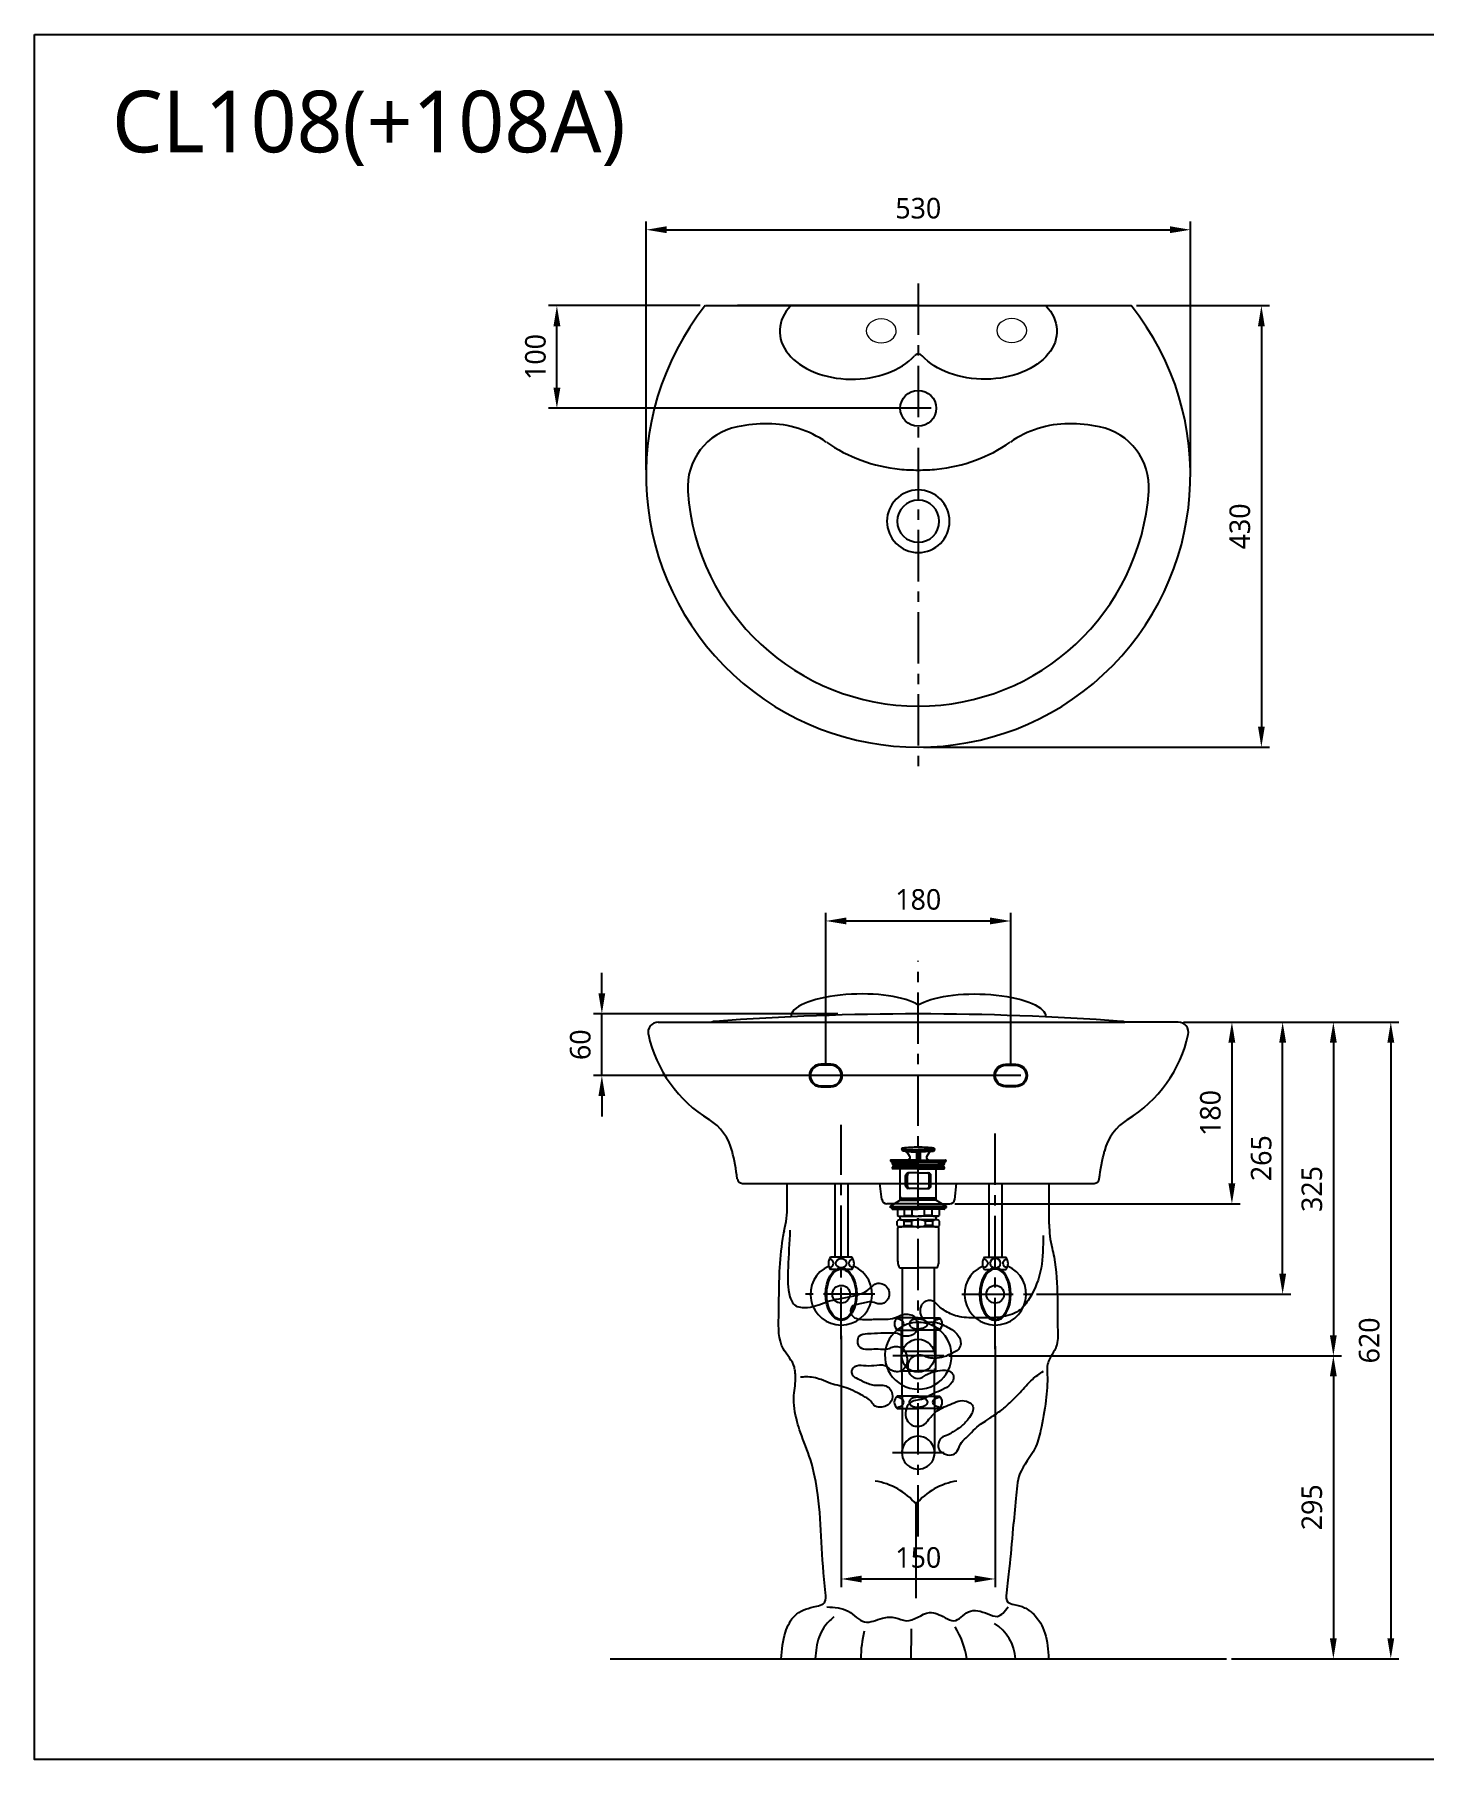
# Model space of a CAD drawing. Extents: x 398 to 2878, y 54 to 3514.
# Drawn here: x 398 to 1751, y 1834 to 3514 of the extents above; entities that cross this region are included whole.
import ezdxf

# ---------------------------------------------------------------- set-up
doc = ezdxf.new("R2010")
doc.units = 0
doc.header["$LTSCALE"] = 20
doc.header["$MEASUREMENT"] = 0
doc.linetypes.add('CENTER', pattern=[2, 1.25, -0.25, 0.25, -0.25])
doc.layers.get('0').update_dxf_attribs({"linetype": 'CONTINUOUS'})
doc.layers.get('DEFPOINTS').update_dxf_attribs({"linetype": 'CONTINUOUS'})
for name, color, linetype in [('1', 7, 'CONTINUOUS'), ('3', 3, 'CONTINUOUS'), ('4', 4, 'CONTINUOUS'), ('5', 5, 'CONTINUOUS'), ('6', 6, 'CONTINUOUS'), ('7', 7, 'CONTINUOUS'), ('CENTER', 2, 'CENTER'), ('Layer 1', 7, 'CONTINUOUS')]:
    doc.layers.add(name, color=color, linetype=linetype)
doc.styles.add('GHS', font='romans', dxfattribs={"bigfont": 'ghs'})
doc.styles.get("Standard").update_dxf_attribs({"font": 'NanumGothic.ttf'})
doc.dimstyles.get("Standard").update_dxf_attribs({"dimtxt": 20, "dimasz": 20, "dimexe": 8, "dimexo": 5, "dimgap": 10, "dimtad": 1, "dimdec": 0, "dimzin": 0, "dimdsep": 46, "dimtxsty": 'Standard', "dimcen": 0, "dimclrd": 3, "dimclre": 3, "dimclrt": 2, "dimadec": 0, "dimazin": 0, "dimtfac": 1, "dimtdec": 0, "dimtmove": 0, "dimatfit": 3, "dimfxl": 1, "dimtolj": 1, "dimtzin": 0, "dimarcsym": 0})

# ---------------------------------------------------------------- blocks, each defined once
blk = doc.blocks.new('*D36')
at = {"color": 3, "lineweight": -2, "transparency": 16777216}
for p, q in [((1045.8, 3249.7), (898.2, 3249.7)), ((906.2, 3169.7), (906.2, 3229.7)), ((1270.6, 3149.7), (898.2, 3149.7))]:
    blk.add_line(p, q, dxfattribs=at)
at = {"color": 3, "transparency": 16777216}
for points in [[(902.9, 3229.7), (909.6, 3229.7), (906.2, 3249.7)], [(902.9, 3169.7), (909.6, 3169.7), (906.2, 3149.7)]]:
    blk.add_solid(points, dxfattribs=at)
at = {"layer": 'DEFPOINTS', "color": 0, "transparency": 16777216}
for p in [(906.2, 3249.7), (1050.8, 3249.7), (1275.6, 3149.7)]:
    blk.add_point(p, dxfattribs=at)
at = {"color": 2, "transparency": 16777216, "insert": (885.4, 3199.7), "char_height": 20, "attachment_point": 5, "rotation": 90}
blk.add_mtext('\\A1;100', dxfattribs=at)
blk = doc.blocks.new('*D37')
at = {"color": 3, "lineweight": -2, "transparency": 16777216}
for p, q in [((993.1, 3089.7), (993.1, 3331.6)), ((1523.1, 3089.7), (1523.1, 3331.6)), ((1013.1, 3323.6), (1503.1, 3323.6))]:
    blk.add_line(p, q, dxfattribs=at)
at = {"color": 3, "transparency": 16777216}
for points in [[(1013.1, 3327), (1013.1, 3320.3), (993.1, 3323.6)], [(1503.1, 3327), (1503.1, 3320.3), (1523.1, 3323.6)]]:
    blk.add_solid(points, dxfattribs=at)
at = {"layer": 'DEFPOINTS', "color": 0, "transparency": 16777216}
for p in [(1523.1, 3323.6), (993.1, 3084.7), (1523.1, 3084.7)]:
    blk.add_point(p, dxfattribs=at)
at = {"color": 2, "transparency": 16777216, "insert": (1258.1, 3344.5), "char_height": 20, "attachment_point": 5}
blk.add_mtext('\\A1;530', dxfattribs=at)
blk = doc.blocks.new('*D38')
at = {"color": 3, "lineweight": -2, "transparency": 16777216}
for p, q in [((1470.5, 3249.7), (1600.2, 3249.7)), ((1592.2, 3229.7), (1592.2, 2839.7)), ((1263.1, 2819.7), (1600.2, 2819.7))]:
    blk.add_line(p, q, dxfattribs=at)
at = {"color": 3, "transparency": 16777216}
for points in [[(1588.9, 3229.7), (1595.5, 3229.7), (1592.2, 3249.7)], [(1588.9, 2839.7), (1595.5, 2839.7), (1592.2, 2819.7)]]:
    blk.add_solid(points, dxfattribs=at)
at = {"layer": 'DEFPOINTS', "color": 0, "transparency": 16777216}
for p in [(1465.5, 3249.7), (1258.1, 2819.7), (1592.2, 2819.7)]:
    blk.add_point(p, dxfattribs=at)
at = {"color": 2, "transparency": 16777216, "insert": (1571.3, 3034.7), "char_height": 20, "attachment_point": 5, "rotation": 90}
blk.add_mtext('\\A1;430', dxfattribs=at)
blk = doc.blocks.new('*D39')
at = {"color": 3, "lineweight": -2, "transparency": 16777216}
for p, q in [((1168.1, 2509.9), (1168.1, 2658.4)), ((1348.1, 2509.9), (1348.1, 2658.4)), ((1188.1, 2650.4), (1328.1, 2650.4))]:
    blk.add_line(p, q, dxfattribs=at)
at = {"color": 3, "transparency": 16777216}
for points in [[(1188.1, 2653.8), (1188.1, 2647.1), (1168.1, 2650.4)], [(1328.1, 2653.8), (1328.1, 2647.1), (1348.1, 2650.4)]]:
    blk.add_solid(points, dxfattribs=at)
at = {"layer": 'DEFPOINTS', "color": 0, "transparency": 16777216}
for p in [(1348.1, 2650.4), (1168.1, 2504.9, -465.1), (1348.1, 2504.9, -465.1)]:
    blk.add_point(p, dxfattribs=at)
at = {"color": 2, "transparency": 16777216, "insert": (1258.1, 2671.3), "char_height": 20, "attachment_point": 5}
blk.add_mtext('\\A1;180', dxfattribs=at)
blk = doc.blocks.new('*D40')
at = {"color": 3, "lineweight": -2, "transparency": 16777216}
for p, q in [((950, 2579.9), (950, 2599.9)), ((1179.8, 2559.9), (942, 2559.9)), ((950, 2499.9), (950, 2559.9)), ((1358.1, 2499.9), (942, 2499.9)), ((950, 2479.9), (950, 2459.9))]:
    blk.add_line(p, q, dxfattribs=at)
at = {"color": 3, "transparency": 16777216}
for points in [[(946.7, 2579.9), (953.3, 2579.9), (950, 2559.9)], [(946.7, 2479.9), (953.3, 2479.9), (950, 2499.9)]]:
    blk.add_solid(points, dxfattribs=at)
at = {"layer": 'DEFPOINTS', "color": 0, "transparency": 16777216}
for p in [(950, 2559.9), (1184.8, 2559.9), (1363.1, 2499.9, -465.1)]:
    blk.add_point(p, dxfattribs=at)
at = {"color": 2, "transparency": 16777216, "insert": (929.1, 2529.9), "char_height": 20, "attachment_point": 5, "rotation": 90}
blk.add_mtext('\\A1;60', dxfattribs=at)
blk = doc.blocks.new('*D42')
at = {"layer": '1', "color": 3, "lineweight": -2, "transparency": 16777216}
for p, q in [((1183.1, 2246.3), (1183.1, 2001.6)), ((1333.1, 2236.3), (1333.1, 2001.6)), ((1203.1, 2009.6), (1313.1, 2009.6))]:
    blk.add_line(p, q, dxfattribs=at)
at = {"layer": '1', "color": 3, "transparency": 16777216}
for points in [[(1203.1, 2012.9), (1203.1, 2006.2), (1183.1, 2009.6)], [(1313.1, 2012.9), (1313.1, 2006.2), (1333.1, 2009.6)]]:
    blk.add_solid(points, dxfattribs=at)
at = {"layer": 'DEFPOINTS', "color": 0, "transparency": 16777216}
for p in [(1183.1, 2251.3), (1333.1, 2241.3), (1333.1, 2009.6)]:
    blk.add_point(p, dxfattribs=at)
at = {"layer": '1', "color": 2, "transparency": 16777216, "insert": (1258.1, 2030.4), "char_height": 20, "attachment_point": 5}
blk.add_mtext('\\A1;150', dxfattribs=at)
blk = doc.blocks.new('*D43')
at = {"color": 3, "lineweight": -2, "transparency": 16777216}
for p, q in [((1516.3, 2551.9), (1571.5, 2551.9)), ((1563.5, 2531.9), (1563.5, 2394.9)), ((1293.7, 2374.9), (1571.5, 2374.9))]:
    blk.add_line(p, q, dxfattribs=at)
at = {"color": 3, "transparency": 16777216}
for points in [[(1560.1, 2531.9), (1566.8, 2531.9), (1563.5, 2551.9)], [(1560.1, 2394.9), (1566.8, 2394.9), (1563.5, 2374.9)]]:
    blk.add_solid(points, dxfattribs=at)
at = {"layer": 'DEFPOINTS', "color": 0, "transparency": 16777216}
for p in [(1511.3, 2551.9), (1288.7, 2374.9), (1563.5, 2374.9)]:
    blk.add_point(p, dxfattribs=at)
at = {"color": 2, "transparency": 16777216, "insert": (1542.6, 2463.4), "char_height": 20, "attachment_point": 5, "rotation": 90}
blk.add_mtext('\\A1;180', dxfattribs=at)
blk = doc.blocks.new('*D44')
at = {"color": 3, "lineweight": -2, "transparency": 16777216}
for p, q in [((1516.3, 2551.9), (1620.9, 2551.9)), ((1612.9, 2306.9), (1612.9, 2531.9)), ((1373.1, 2286.9), (1620.9, 2286.9))]:
    blk.add_line(p, q, dxfattribs=at)
at = {"color": 3, "transparency": 16777216}
for points in [[(1609.6, 2531.9), (1616.3, 2531.9), (1612.9, 2551.9)], [(1609.6, 2306.9), (1616.3, 2306.9), (1612.9, 2286.9)]]:
    blk.add_solid(points, dxfattribs=at)
at = {"layer": 'DEFPOINTS', "color": 0, "transparency": 16777216}
for p in [(1511.3, 2551.9), (1612.9, 2551.9), (1368.1, 2286.9)]:
    blk.add_point(p, dxfattribs=at)
at = {"color": 2, "transparency": 16777216, "insert": (1592.1, 2419.4), "char_height": 20, "attachment_point": 5, "rotation": 90}
blk.add_mtext('\\A1;265', dxfattribs=at)
blk = doc.blocks.new('*D45')
at = {"color": 3, "lineweight": -2, "transparency": 16777216}
for p, q in [((1516.3, 2551.9), (1670.3, 2551.9)), ((1662.3, 2531.9), (1662.3, 2247)), ((1287.9, 2227), (1670.3, 2227))]:
    blk.add_line(p, q, dxfattribs=at)
at = {"color": 3, "transparency": 16777216}
for points in [[(1658.9, 2531.9), (1665.6, 2531.9), (1662.3, 2551.9)], [(1658.9, 2247), (1665.6, 2247), (1662.3, 2227)]]:
    blk.add_solid(points, dxfattribs=at)
at = {"layer": 'DEFPOINTS', "color": 0, "transparency": 16777216}
for p in [(1511.3, 2551.9), (1282.9, 2227), (1662.3, 2227)]:
    blk.add_point(p, dxfattribs=at)
at = {"color": 2, "transparency": 16777216, "insert": (1641.4, 2389.4), "char_height": 20, "attachment_point": 5, "rotation": 90}
blk.add_mtext('\\A1;325', dxfattribs=at)
blk = doc.blocks.new('*D46')
at = {"color": 3, "lineweight": -2, "transparency": 16777216}
for p, q in [((1292.9, 2227), (1670.3, 2227)), ((1662.3, 2207), (1662.3, 1951.9)), ((1563.1, 1931.9), (1670.3, 1931.9))]:
    blk.add_line(p, q, dxfattribs=at)
at = {"color": 3, "transparency": 16777216}
for points in [[(1658.9, 2207), (1665.6, 2207), (1662.3, 2227)], [(1658.9, 1951.9), (1665.6, 1951.9), (1662.3, 1931.9)]]:
    blk.add_solid(points, dxfattribs=at)
at = {"layer": 'DEFPOINTS', "color": 0, "transparency": 16777216}
for p in [(1287.9, 2227), (1558.1, 1931.9), (1662.3, 1931.9)]:
    blk.add_point(p, dxfattribs=at)
at = {"color": 2, "transparency": 16777216, "insert": (1641.4, 2079.4), "char_height": 20, "attachment_point": 5, "rotation": 90}
blk.add_mtext('\\A1;295', dxfattribs=at)
blk = doc.blocks.new('*D47')
at = {"color": 3, "lineweight": -2, "transparency": 16777216}
for p, q in [((1516.3, 2551.9), (1726.2, 2551.9)), ((1718.2, 2531.9), (1718.2, 1951.9)), ((1563.1, 1931.9), (1726.2, 1931.9))]:
    blk.add_line(p, q, dxfattribs=at)
at = {"color": 3, "transparency": 16777216}
for points in [[(1714.9, 2531.9), (1721.6, 2531.9), (1718.2, 2551.9)], [(1714.9, 1951.9), (1721.6, 1951.9), (1718.2, 1931.9)]]:
    blk.add_solid(points, dxfattribs=at)
at = {"layer": 'DEFPOINTS', "color": 0, "transparency": 16777216}
for p in [(1511.3, 2551.9), (1558.1, 1931.9), (1718.2, 1931.9)]:
    blk.add_point(p, dxfattribs=at)
at = {"color": 2, "transparency": 16777216, "insert": (1697.3, 2241.9), "char_height": 20, "attachment_point": 5, "rotation": 90}
blk.add_mtext('\\A1;620', dxfattribs=at)

msp = doc.modelspace()

# ---------------------------------------------------------------- linework, layer by layer
at = {"color": 7}
for p, q in [((1031.1, 2551.9), (1459.1, 2551.9)), ((1130.6, 2372.9), (1130.6, 2394.9)), ((1222.6, 2379.3), (1220.8, 2394.9)), ((1293.7, 2379.3), (1295.4, 2394.9)), ((1385.6, 2355.1), (1385.6, 2394.9)), ((1255.9, 1990.8), (1255.9, 2082.5)), ((1124.7, 1931.9), (1385, 1931.9))]:
    msp.add_line(p, q, dxfattribs=at)
for centre, radius, start, end in [((1258.1, 3039.7), 30.5, 90, 270), ((1258.1, 3039.7), 20.5, 90, 270), ((1258.1, 3039.7), 30.5, 270, 90), ((1258.1, 3039.7), 20.5, 270, 90), ((1030.6, 2372.9), 100, 346.0419, 360), ((1227.6, 2379.9), 5, 186.5639, 270), ((1288.7, 2379.9), 5, 270, 353.4361), ((1485.6, 2355.1), 100, 180, 193.5514), ((1205.7, 2040.1), 65.7, 40.1362, 80.8587), ((1306.1, 2040.1), 65.7, 99.1413, 139.8638), ((1309.3, 1929.1), 43.6, 3.6431, 58.3045), ((1324.1, 1930.7), 122, 166.6991, 179.4205), ((409.7, 1954.9), 841.7, 358.4372, 0.4263), ((1227.9, 1920.7), 78.3, 8.225, 32.5605)]:
    msp.add_arc(centre, radius, start, end, dxfattribs=at)
for points, knots in [([(1124.7, 1931.9), (1125.4, 1940.6), (1126.4, 1955.6), (1137.1, 1976.2), (1152.5, 1982.1), (1169.1, 1984.8), (1163.5, 2029.1), (1164.7, 2070.9), (1154.9, 2124.1), (1145, 2146.8), (1138.6, 2167.4), (1135.3, 2186), (1139.3, 2202.1), (1138.2, 2211.2), (1137.1, 2221.3), (1121.4, 2235.5), (1122.5, 2269.8), (1122.4, 2305), (1124.8, 2332.8), (1127.1, 2346.2), (1127.7, 2348.8)], [0, 0, 0, 0, 5.105472, 8.730925, 12.576005, 14.947734, 16.663895, 35.280822, 42.098537, 47.56879, 49.687682, 54.71149, 58.307984, 59.101728, 60.053892, 64.169062, 70.262196, 78.800232, 85.080893, 86.58392, 86.58392, 86.58392, 86.58392]), ([(1388.4, 2331.6), (1389.1, 2328.8), (1392.7, 2313), (1393.9, 2286.9), (1393.3, 2258.6), (1394.6, 2242), (1391, 2231.9), (1386.9, 2226.2), (1383.1, 2217.6), (1384.4, 2203.5), (1382.6, 2181.9), (1378.4, 2157.8), (1371.9, 2132.8), (1354.6, 2114.6), (1353.4, 2086), (1349.7, 2055.8), (1347.6, 2023.9), (1344.3, 2002.3), (1343.3, 1986.4), (1353.1, 1984.5), (1361.8, 1982.3), (1373.8, 1973.5), (1383.4, 1956), (1384.6, 1940.4), (1385, 1931.9)], [13.032475, 13.032475, 13.032475, 13.032475, 14.719817, 22.521558, 28.075999, 31.359455, 31.998336, 34.295059, 35.434529, 37.392434, 42.318967, 48.119617, 51.665522, 57.203627, 61.973844, 67.698786, 75.265198, 79.957123, 81.692626, 82.918079, 85.033341, 87.145275, 91.286645, 96.214778, 96.214778, 96.214778, 96.214778]), ([(1176, 1972.7), (1172.5, 1969.5), (1163.7, 1961.5), (1159, 1946.1), (1158, 1935.6), (1157.7, 1931.9)], [0, 0, 0, 0, 2.791267, 6.811151, 8.955103, 8.955103, 8.955103, 8.955103])]:
    msp.add_open_spline(points, degree=3, knots=knots, dxfattribs=at)
for points in [[(1133.2, 2349.4), (1131.3, 2312.8), (1132.4, 2287.5), (1137.7, 2276.6), (1150.2, 2274), (1171.7, 2280.4), (1197, 2285.7), (1211.4, 2292.8), (1217.4, 2297.4), (1223, 2297), (1227.9, 2293.6), (1227.8, 2281), (1220.7, 2277.4), (1213.2, 2279.3), (1201.1, 2277.4), (1193.1, 2274.1), (1193.1, 2266.9), (1203.7, 2262.4), (1218.1, 2262.6), (1234.9, 2263.9), (1243.4, 2267.2), (1254.3, 2264.9), (1257.1, 2257.5), (1256.1, 2250.8), (1252.4, 2247.2), (1247.1, 2245.9), (1243.1, 2246.4), (1238, 2248.5), (1230.2, 2249), (1221.6, 2248.9), (1208.8, 2248.2), (1200.5, 2246), (1198.9, 2240.4), (1200, 2236.6), (1206.7, 2233.4), (1214.7, 2233.6), (1223.6, 2233.4), (1229.8, 2234), (1233.8, 2235.8), (1239.3, 2235.6), (1243.2, 2234.1), (1246.6, 2227.8), (1247.2, 2220.7), (1246.2, 2217.3), (1242, 2212.3), (1237, 2211.4), (1232.9, 2212.4), (1228.3, 2215.7), (1225.7, 2217.1), (1215, 2217.2), (1204.9, 2217.2), (1195.9, 2216.1), (1193.2, 2212.4), (1193.6, 2208.8), (1199.4, 2204.5), (1209.7, 2199.8), (1215, 2198.4), (1220.4, 2198.2), (1226.4, 2197.7), (1230.6, 2194.6), (1232.7, 2184.7), (1226.8, 2178.1), (1221.2, 2176.9), (1214.9, 2178.9), (1211.8, 2182.9), (1206.5, 2186.8), (1198.8, 2190.8), (1190, 2195.1), (1172.7, 2200.1), (1163.5, 2203.7), (1148.6, 2206.4), (1143.4, 2206)], [(1379.6, 2344), (1377.7, 2312.3), (1366.2, 2282.5), (1355.8, 2270.6), (1338.6, 2264.7), (1314.4, 2263.9), (1296.2, 2265.4), (1283.2, 2271.4), (1277.9, 2275.6), (1272.3, 2280.3), (1263.8, 2279.2), (1260.1, 2272.9), (1261.6, 2264.3), (1264.6, 2260.8), (1273.7, 2259.8), (1279.9, 2258.1), (1286.6, 2254.9), (1296.7, 2247), (1299.4, 2238.6), (1297.2, 2233.2), (1292.5, 2230.1), (1287.6, 2227.8), (1282.6, 2225.8), (1266.6, 2225.7), (1262.6, 2227.2), (1256.4, 2227.1), (1250.4, 2223.7), (1247.8, 2217.4), (1249.2, 2210.5), (1251.9, 2207), (1259.9, 2205.1), (1267.8, 2209.5), (1276.9, 2212.2), (1286.8, 2212.4), (1292, 2208.7), (1292, 2203.3), (1285.9, 2196.2), (1277, 2192), (1268.5, 2187.8), (1263.1, 2184.9), (1255.3, 2183.4), (1250.1, 2180.9), (1245.9, 2173.8), (1247, 2164.6), (1252, 2159.4), (1263.7, 2160.1), (1268.5, 2165.1), (1276.4, 2173.2), (1291, 2180.4), (1298.8, 2183.1), (1307, 2181.9), (1311.1, 2177.9), (1310.8, 2172.1), (1306.7, 2165.3), (1299.5, 2157.9), (1292.1, 2153), (1287.3, 2150), (1280.6, 2147.1), (1277.5, 2139.9), (1279.1, 2134.6), (1282.7, 2131.9), (1290.6, 2130.4), (1295.7, 2133.6), (1299.1, 2140.8), (1304.7, 2147.1), (1309.9, 2152.3), (1317.2, 2159.1), (1323.7, 2163.4), (1327.8, 2166.4), (1337.9, 2173.1), (1347.2, 2181.2), (1357.3, 2191.3), (1369.2, 2204), (1379.9, 2212.1)], [(1169.2, 1982.4), (1190, 1978.1), (1205.8, 1967.8), (1223.4, 1971.4), (1235.9, 1971.9), (1246.3, 1968.9), (1269, 1976.8), (1284.3, 1971.9), (1292.8, 1968.9), (1306.9, 1977.5), (1325.9, 1975.6), (1335.1, 1973.2), (1345.5, 1982.4)]]:
    msp.add_spline(points, degree=3, dxfattribs=at)
at = {"layer": '1'}
msp.add_line((958.1, 1931.9), (1558.1, 1931.9), dxfattribs=at)
at = {"layer": '3', "color": 7}
for p, q in [((1050.8, 3249.7), (1465.5, 3249.7)), ((1258.1, 3249.7), (1082, 3249.7)), ((1258.1, 3249.7), (1082.4, 3249.7)), ((1258.1, 3249.7), (1434.3, 3249.7)), ((1258.1, 3249.7), (1433.9, 3249.7)), ((1005, 2551.9), (1057.2, 2551.9)), ((1511.3, 2551.9), (1459.1, 2551.9)), ((1086.9, 2394.9), (1258.1, 2394.9)), ((1258.1, 2394.9), (1429.4, 2394.9)), ((1258.1, 2374.9), (1227.6, 2374.9)), ((1258.1, 2374.9), (1288.7, 2374.9))]:
    msp.add_line(p, q, dxfattribs=at)
at = {"layer": '3'}
for p, q in [((1243.1, 2426.1), (1241.9, 2428.2)), ((1242, 2428), (1258.1, 2428)), ((1258.1, 2426.1), (1243.1, 2426.1)), ((1245.7, 2425.9), (1256.4, 2425.2)), ((1249.9, 2421.2), (1247.2, 2425.1)), ((1258.1, 2426.1), (1256.4, 2425.2)), ((1256.4, 2425.2), (1256.4, 2417.5)), ((1257.6, 2425.8), (1257.2, 2419.4)), ((1257.4, 2417.5), (1257.2, 2419.5)), ((1257.2, 2419.5), (1258.1, 2419.5)), ((1274.3, 2428), (1258.1, 2428)), ((1258.1, 2426.1), (1273.1, 2426.1)), ((1258.1, 2426.1), (1259.9, 2425.2)), ((1259.1, 2419.5), (1258.1, 2419.5)), ((1258.7, 2425.8), (1259.1, 2419.4)), ((1258.9, 2417.5), (1259.1, 2419.5)), ((1270.6, 2425.9), (1259.9, 2425.2)), ((1259.9, 2425.2), (1259.9, 2417.5)), ((1266.4, 2421.2), (1269.1, 2425.1)), ((1273.1, 2426.1), (1274.4, 2428.2)), ((1231.1, 2417.1), (1231.1, 2416.5)), ((1231.1, 2416.5), (1258.1, 2416.5)), ((1231.1, 2416.5), (1233.3, 2415)), ((1240.8, 2417.5), (1231.5, 2417.5)), ((1232.8, 2414.8), (1232.8, 2413.5)), ((1232.8, 2410.5), (1232.8, 2409.2)), ((1239.1, 2415), (1233, 2415)), ((1258.1, 2409), (1233, 2409)), ((1258.1, 2413), (1233.3, 2413)), ((1258.1, 2411), (1233.3, 2411)), ((1239.1, 2415), (1258.1, 2415)), ((1240.6, 2378.4), (1240.6, 2409)), ((1258.1, 2417.5), (1240.8, 2417.5)), ((1245.8, 2392.5), (1245.8, 2402.5)), ((1247.5, 2392.5), (1247.5, 2402.5)), ((1247.8, 2417.5), (1249.2, 2418.3)), ((1258.1, 2405), (1248.3, 2405)), ((1258.1, 2417.5), (1275.4, 2417.5)), ((1285.1, 2416.5), (1258.1, 2416.5)), ((1277.1, 2415), (1258.1, 2415)), ((1258.1, 2413), (1282.9, 2413)), ((1258.1, 2411), (1282.9, 2411)), ((1258.1, 2409), (1283.2, 2409)), ((1258.1, 2405), (1268, 2405)), ((1268.5, 2417.5), (1267.1, 2418.3)), ((1268.8, 2392.5), (1268.8, 2402.5)), ((1270.5, 2392.5), (1270.5, 2402.5)), ((1275.4, 2417.5), (1284.7, 2417.5)), ((1275.6, 2378.4), (1275.6, 2409)), ((1277.1, 2415), (1283.2, 2415)), ((1285.1, 2416.5), (1283, 2415)), ((1283.4, 2414.8), (1283.4, 2413.5)), ((1283.4, 2410.5), (1283.4, 2409.2)), ((1285.1, 2417.1), (1285.1, 2416.5)), ((1258.1, 2390), (1248.3, 2390)), ((1258.1, 2390), (1268, 2390)), ((1240.6, 2378.4), (1230.6, 2372.4)), ((1230.6, 2372.4), (1258.1, 2372.4)), ((1230.6, 2371.4), (1230.6, 2372.4)), ((1240.6, 2371.4), (1230.6, 2371.4)), ((1232.5, 2371.4), (1232.5, 2370.1)), ((1233, 2369.6), (1238, 2369.6)), ((1238, 2369.6), (1258.1, 2369.6)), ((1238, 2369.6), (1238, 2363.5)), ((1241.3, 2380.5), (1240.6, 2381.7)), ((1240.6, 2380.5), (1258.1, 2380.5)), ((1240.6, 2378.4), (1258.1, 2378.4)), ((1275.6, 2371.4), (1240.6, 2371.4)), ((1241.3, 2378.4), (1241.3, 2380.5)), ((1244.7, 2363.5), (1244.7, 2369.6)), ((1252.1, 2363.5), (1252.1, 2369.6)), ((1275.6, 2380.5), (1258.1, 2380.5)), ((1275.6, 2378.4), (1258.1, 2378.4)), ((1285.6, 2372.4), (1258.1, 2372.4)), ((1278.3, 2369.6), (1258.1, 2369.6)), ((1264.2, 2363.5), (1264.2, 2369.6)), ((1271.6, 2363.5), (1271.6, 2369.6)), ((1274.9, 2380.5), (1275.6, 2381.7)), ((1274.9, 2378.4), (1274.9, 2380.5)), ((1275.6, 2378.4), (1285.6, 2372.4)), ((1275.6, 2371.4), (1285.6, 2371.4)), ((1278.3, 2369.6), (1278.3, 2363.5)), ((1283.3, 2369.6), (1278.3, 2369.6)), ((1283.8, 2371.4), (1283.8, 2370.1)), ((1285.6, 2371.4), (1285.6, 2372.4)), ((1237.4, 2354), (1237.4, 2358.1)), ((1239, 2362.9), (1238, 2363.5)), ((1239, 2362.9), (1240.4, 2362.9)), ((1258.1, 2352.5), (1239.1, 2352.5)), ((1240.4, 2362.9), (1258.1, 2362.9)), ((1240.6, 2359.5), (1240.6, 2362.9)), ((1240.8, 2359.5), (1257.9, 2359.5)), ((1244.2, 2358.1), (1251.6, 2358.1)), ((1244.2, 2358.1), (1244.2, 2354)), ((1244.2, 2354), (1251.6, 2354)), ((1244.7, 2363.5), (1252.1, 2363.5)), ((1251.6, 2358.1), (1251.6, 2354)), ((1275.9, 2362.9), (1258.1, 2362.9)), ((1275.5, 2352.5), (1258.1, 2352.5)), ((1275.5, 2359.5), (1258.4, 2359.5)), ((1271.6, 2363.5), (1264.2, 2363.5)), ((1264.7, 2358.1), (1264.7, 2354)), ((1272.1, 2358.1), (1264.7, 2358.1)), ((1272.1, 2354), (1264.7, 2354)), ((1272.1, 2358.1), (1272.1, 2354)), ((1274.9, 2352.5), (1275.5, 2352.5)), ((1275.5, 2352.5), (1275.9, 2352.5)), ((1275.6, 2359.5), (1275.6, 2362.9)), ((1277.1, 2352.5), (1275.6, 2352.5)), ((1277.3, 2362.9), (1275.9, 2362.9)), ((1277.3, 2362.9), (1278.3, 2363.5)), ((1278.9, 2354), (1278.9, 2358.1)), ((1238.1, 2318.9), (1238.1, 2351.5)), ((1278.1, 2318.9), (1278.1, 2351.5)), ((1278.1, 2346.1), (1278.1, 2351.5)), ((1240.1, 2312.5), (1258.1, 2312.5)), ((1242.3, 2312.5), (1242.3, 2231.5)), ((1276.1, 2312.5), (1258.1, 2312.5)), ((1274, 2231.5), (1274, 2312.5)), ((1242.3, 2231.5), (1274, 2231.5)), ((1274, 2213.6), (1273.3, 2213.6))]:
    msp.add_line(p, q, dxfattribs=at)
at = {"layer": '3', "color": 7}
for points in [[(1173.1, 2488.9, 1), (1173.1, 2510.9), (1163.1, 2510.9, 1), (1163.1, 2488.9)], [(1173.1, 2489.9, 1), (1173.1, 2509.9), (1163.1, 2509.9, 1), (1163.1, 2489.9)], [(1343.1, 2488.9, -1), (1343.1, 2510.9), (1353.1, 2510.9, -1), (1353.1, 2488.9)], [(1343.1, 2489.9, -1), (1343.1, 2509.9), (1353.1, 2509.9, -1), (1353.1, 2489.9)]]:
    msp.add_lwpolyline(points, format="xyb", close=True, dxfattribs=at)
msp.add_circle((1258.1, 3149.7), 17.5, dxfattribs=at)
for centre, radius, start, end in [((1258.1, 3084.7), 265, 141.4907, 38.5093), ((1258.1, 3197.5), 5, 42.0514, 137.9486), ((1093.6, 3072.9), 60, 101.3447, 184.0866), ((1111.3, 2984.7), 150, 89.806, 101.3447), ((1111.4, 3034.7), 100, 55.1594, 89.806), ((1404.9, 3034.7), 100, 90.194, 124.8406), ((1405, 2984.7), 150, 78.6553, 90.194), ((1422.7, 3072.9), 60, 355.9134, 78.6553), ((1254.3, 3239.9), 150, 235.1594, 264.5179), ((1262, 3239.9), 150, 275.4821, 304.8406), ((1258.1, 3280.3), 190.7, 264.5179, 270), ((1258.1, 3280.3), 190.7, 270, 275.4821), ((1258.1, 3084.7), 225, 184.0866, 270), ((1258.1, 3084.7), 225, 270, 355.9134), ((1258.1, -131.6), 2691.5, 85.7834, 94.2166), ((1258.1, 2574.3), 5, 241.7882, 298.2118), ((1005, 2541.9), 10, 90, 192.5057), ((1122.2, 2567.9), 130, 192.5057, 238.5768), ((1061, 2542.7), 10, 94.2166, 112.2059), ((1455.3, 2542.7), 10, 67.7941, 85.7834), ((1394.1, 2567.9), 130, 301.4232, 347.4943), ((1511.3, 2541.9), 10, 347.4943, 90), ((1028.3, 2414.3), 50, 13.9633, 58.5768), ((1488, 2414.3), 50, 121.4232, 166.0367), ((1086.9, 2399.9), 5, 186.7841, 270), ((1429.4, 2399.9), 5, 270, 353.2159)]:
    msp.add_arc(centre, radius, start, end, dxfattribs=at)
at = {"layer": '3'}
for centre, radius, start, end in [((1243, 2428), 1.1, 97.3204, 169.4262), ((1258.1, 2310.1), 120, 90, 97.3204), ((1245.5, 2423.9), 2, 35.2023, 86.2618), ((1248.2, 2420.1), 2, 300, 35.2023), ((1258.1, 2310.1), 120, 82.6796, 90), ((1268.1, 2420.1), 2, 144.7977, 240), ((1270.8, 2423.9), 2, 93.7382, 144.7977), ((1273.3, 2428), 1.1, 10.5738, 82.6796), ((1231.5, 2417.1), 0.4, 90, 180), ((1233, 2414.8), 0.2, 90, 180), ((1233.3, 2413.5), 0.5, 180, 270), ((1233.3, 2410.5), 0.5, 90, 180), ((1233, 2409.2), 0.2, 180, 270), ((1236.6, 2412), 1, 270, 90), ((1248.3, 2402.5), 2.5, 90, 180), ((1250, 2402.5), 2.5, 90, 180), ((1266.3, 2402.5), 2.5, 0, 90), ((1268, 2402.5), 2.5, 0, 90), ((1279.6, 2412), 1, 90, 270), ((1282.9, 2413.5), 0.5, 270, 0), ((1282.9, 2410.5), 0.5, 0, 90), ((1283.2, 2414.8), 0.2, 0, 90), ((1283.2, 2409.2), 0.2, 270, 0), ((1284.7, 2417.1), 0.4, 0, 90), ((1248.3, 2392.5), 2.5, 180, 270), ((1250, 2392.5), 2.5, 180, 270), ((1266.3, 2392.5), 2.5, 270, 0), ((1268, 2392.5), 2.5, 270, 0), ((1233, 2370.1), 0.5, 180, 270), ((1283.3, 2370.1), 0.5, 270, 0), ((1240.8, 2354.8), 4.7, 43.9409, 136.0591), ((1240.8, 2357.2), 4.7, 223.9409, 316.0591), ((1241.3, 2373.1), 10.2, 250.5679, 289.4321), ((1239.1, 2351.5), 1, 90, 180), ((1257.7, 2345.9), 13.6, 89.0643, 116.6472), ((1257.7, 2366.1), 13.6, 243.3528, 270.9357), ((1258, 2392.4), 29.5, 258.5956, 270.3737), ((1258.3, 2392.4), 29.5, 269.6263, 281.4044), ((1258.6, 2345.9), 13.6, 63.3528, 90.9357), ((1258.6, 2366.1), 13.6, 269.0643, 296.6472), ((1275, 2373.1), 10.2, 250.5679, 289.4321), ((1275.5, 2354.8), 4.7, 43.9409, 136.0591), ((1275.5, 2357.2), 4.7, 223.9409, 316.0591), ((1277.1, 2351.5), 1, 0, 90), ((1251.1, 2319.5), 13, 182.42, 212.3), ((1265.2, 2319.5), 13, 327.7, 357.58)]:
    msp.add_arc(centre, radius, start, end, dxfattribs=at)
at = {"layer": '3', "color": 7}
for centre, major_axis, ratio, start_param, end_param in [((1193.8, 3224.8), (-70.6, 0), 0.662131, 5.721221, 8.886375), ((1199.2, 2558.5), (-65.2, -1.4), 0.318831, 3.655346, 6.283185)]:
    msp.add_ellipse(centre, major_axis=major_axis, ratio=ratio, start_param=start_param, end_param=end_param, dxfattribs=at)
at = {"layer": '3', "color": 7, "extrusion": (0, 0, -1)}
for centre, major_axis, ratio, start_param, end_param in [((1322.5, 3224.8), (70.6, 0), 0.662131, 5.721221, 8.886375), ((1317.1, 2558.5), (65.2, -1.4), 0.318831, 3.655346, 6.283185)]:
    msp.add_ellipse(centre, major_axis=major_axis, ratio=ratio, start_param=start_param, end_param=end_param, dxfattribs=at)
at = {"layer": '3', "color": 7}
for points in [[(1081.9, 2399.3), (1080.8, 2408.7), (1079, 2417.6), (1076.8, 2426.4)], [(1434.4, 2399.3), (1435.5, 2408.7), (1437.3, 2417.6), (1439.5, 2426.4)]]:
    msp.add_open_spline(points, degree=3, dxfattribs=at)
at = {"layer": '4'}
for p, q in [((1241.9, 2264), (1237.6, 2264)), ((1238, 2252), (1237.6, 2252)), ((1238, 2252), (1258.1, 2252)), ((1241.3, 2252), (1241.3, 2212.2)), ((1258.1, 2264), (1241.9, 2264)), ((1258.1, 2264), (1274.4, 2264)), ((1278.3, 2252), (1258.1, 2252)), ((1274.4, 2264), (1278.7, 2264)), ((1274.9, 2252), (1274.9, 2212.2)), ((1278.3, 2252), (1278.7, 2252)), ((1282.9, 2227), (1233.4, 2227)), ((1241.3, 2212.2), (1258.1, 2212.2)), ((1242.3, 2187.4), (1242.3, 2210.6)), ((1274.9, 2212.2), (1258.1, 2212.2)), ((1274, 2187.4), (1274, 2210.6)), ((1242.3, 2187.7), (1237.5, 2187.7)), ((1258.1, 2187.7), (1242.3, 2187.7)), ((1242.3, 2187.4), (1242.3, 2132.5)), ((1258.2, 2187.7), (1258.1, 2187.7)), ((1258.1, 2187.7), (1258.1, 2187.7)), ((1258.2, 2187.7), (1274, 2187.7)), ((1274, 2187.7), (1278.8, 2187.7)), ((1274, 2187.4), (1274, 2132.5)), ((1237.5, 2175.7), (1242.3, 2175.7)), ((1242.3, 2175.7), (1258.1, 2175.7)), ((1274, 2175.7), (1258.2, 2175.7)), ((1274, 2175.7), (1278.8, 2175.7)), ((1283.3, 2132.5), (1233, 2132.5))]:
    msp.add_line(p, q, dxfattribs=at)
for points in [[(1244, 2258, 0.155217), (1243.4, 2259.9, 0.106747), (1241.3, 2261.8, 0.073043), (1238.5, 2262.9, 0.028511), (1236.8, 2263.2, 0.059523)], [(1236.8, 2252.8, 0.028511), (1238.5, 2253.2, 0.073043), (1241.3, 2254.3, 0.106747), (1243.4, 2256.2, 0.155217), (1244, 2258, 0.155217)], [(1249.9, 2259.8, 0.32729), (1249.9, 2256.3, 0.106373), (1251.9, 2254.5, 0.071219), (1254.6, 2253.4, 0.057537), (1258.1, 2253, 0.057537)], [(1258.1, 2263, 0.057537), (1254.6, 2262.6, 0.071219), (1251.9, 2261.6, 0.106373), (1249.9, 2259.8, 0.159483)], [(1258.1, 2263, -0.057537), (1261.7, 2262.6, -0.071219), (1264.4, 2261.6, -0.106373), (1266.4, 2259.8, -0.159483)], [(1266.4, 2259.8, -0.32729), (1266.4, 2256.3, -0.106373), (1264.4, 2254.5, -0.071219), (1261.7, 2253.4, -0.057537), (1258.1, 2253, -0.057537)], [(1272.3, 2258, -0.155217), (1272.9, 2259.9, -0.106747), (1275, 2261.8, -0.073043), (1277.8, 2262.9, -0.028511), (1279.5, 2263.2, -0.059523)], [(1279.5, 2252.8, -0.028511), (1277.8, 2253.2, -0.073043), (1275, 2254.3, -0.106747), (1272.9, 2256.2, -0.155217), (1272.3, 2258, -0.155217)], [(1242.3, 2184.7, 0.049056), (1241.2, 2185.5, 0.073043), (1238.5, 2186.6, 0.028511), (1236.7, 2186.9)], [(1243.9, 2181.7, 0.155217), (1243.3, 2183.6, 0.054411), (1242.3, 2184.7, 0.054411)], [(1258.1, 2186.7, 0.05879), (1254.5, 2186.3, 0.071219), (1251.8, 2185.3, 0.106373), (1249.8, 2183.5, 0.159483)], [(1258.1, 2186.7, -0.05879), (1261.8, 2186.3, -0.071219), (1264.5, 2185.3, -0.106373), (1266.5, 2183.5, -0.159483)], [(1272.4, 2181.7, -0.155217), (1273, 2183.6, -0.05495), (1274, 2184.7, -0.05495)], [(1274, 2184.7, -0.049056), (1275.1, 2185.5, -0.073043), (1277.8, 2186.6, -0.028511), (1279.6, 2186.9)], [(1236.7, 2176.5, 0.028511), (1238.5, 2176.9, 0.073043), (1241.2, 2178, 0.049056), (1242.3, 2178.7, 0.049056)], [(1242.3, 2178.8, 0.054321), (1243.3, 2179.9, 0.155217), (1243.9, 2181.7)], [(1249.8, 2183.5, 0.32729), (1249.8, 2180, 0.106373), (1251.8, 2178.2, 0.071219), (1254.5, 2177.1, 0.057537), (1258.1, 2176.7, 0.057537)], [(1266.5, 2183.5, -0.32729), (1266.5, 2180, -0.106373), (1264.5, 2178.2, -0.071219), (1261.8, 2177.1, -0.057537), (1258.2, 2176.7, -0.057537)], [(1274, 2178.8, -0.054539), (1273, 2179.9, -0.155217), (1272.4, 2181.7)], [(1279.6, 2176.5, -0.028511), (1277.8, 2176.9, -0.073043), (1275.1, 2178, -0.049056), (1274, 2178.7, -0.049056)]]:
    msp.add_lwpolyline(points, format="xyb", dxfattribs=at)
msp.add_circle((1258.1, 2227), 16, dxfattribs=at)
for centre, radius, start, end in [((1258.1, 2227), 32.5, 129.4471, 240.7605), ((1242.9, 2258), 8, 131.4096, 228.5904), ((1258.1, 2227), 32.5, 50.5529, 129.4471), ((1258.1, 2227), 32.5, 299.2395, 50.5529), ((1273.4, 2258), 8, 311.4096, 48.5904), ((1241.3, 2210.6), 0.925, 0, 58.7026), ((1274.9, 2210.6), 0.925, 121.2974, 180), ((1273.9, 2212.2), 1, 301.2974, 0), ((1242.8, 2181.7), 8, 131.4096, 228.5904), ((1258.1, 2227), 32.5, 240.7605, 299.2395), ((1273.5, 2181.7), 8, 311.4096, 48.5904), ((1258.1, 2132.6), 16, 7.1666, 180), ((1258.1, 2132.6), 16, 172.8334, 7.1666)]:
    msp.add_arc(centre, radius, start, end, dxfattribs=at)
at = {"layer": '5', "color": 212}
msp.add_lwpolyline([(397.6, 3513.8), (2877.6, 3513.8), (2877.6, 1833.8), (397.6, 1833.8)], close=True, dxfattribs=at)
at = {"layer": '6'}
for p, q in [((1176.8, 2394.9), (1176.8, 2322.9)), ((1189.5, 2394.9), (1189.5, 2322.9)), ((1326.8, 2394.9), (1326.8, 2322.9)), ((1339.5, 2394.9), (1339.5, 2322.9)), ((1189.5, 2322.9), (1172.6, 2322.9)), ((1193.6, 2322.9), (1189.5, 2322.9)), ((1322.6, 2322.9), (1326.8, 2322.9)), ((1326.8, 2322.9), (1343.6, 2322.9)), ((1178, 2310.9), (1172.6, 2310.9)), ((1193.6, 2310.9), (1188.3, 2310.9)), ((1322.6, 2310.9), (1328, 2310.9)), ((1338.3, 2310.9), (1343.6, 2310.9))]:
    msp.add_line(p, q, dxfattribs=at)
for centre in [(1183.1, 2286.9), (1333.1, 2286.9)]:
    msp.add_circle(centre, 8.62, dxfattribs=at)
for centre, radius, start, end in [((1180.6, 2316.9), 10, 143.1301, 216.8699), ((1185.6, 2316.9), 10, 323.1301, 36.8699), ((1330.6, 2316.9), 10, 143.1301, 216.8699), ((1335.6, 2316.9), 10, 323.1301, 36.8699), ((1183.1, 2286.9), 30, 113.9173, 66.0827), ((1333.1, 2286.9), 30, 113.9173, 66.0827)]:
    msp.add_arc(centre, radius, start, end, dxfattribs=at)
for centre, major_axis, start_param, end_param in [((1170.4, 2317.1), (-5.23, 0), 1.800504, 4.443058), ((1195.8, 2317.1), (5.23, 0), 1.824119, 4.49897)]:
    msp.add_ellipse(centre, major_axis=major_axis, ratio=0.866391, start_param=start_param, end_param=end_param, dxfattribs=at)
for centre, major_axis, ratio in [((1183.1, 2317.1), (5.23, 0), 0.866391), ((1183.1, 2286.9), (0, 25.5), 0.596529)]:
    msp.add_ellipse(centre, major_axis=major_axis, ratio=ratio, dxfattribs=at)
at = {"layer": '6', "extrusion": (0, 0, -1)}
for centre, major_axis, start_param, end_param in [((1320.5, 2317.1), (-5.23, 0), 1.824119, 4.49897), ((1345.9, 2317.1), (5.23, 0), 1.800504, 4.443058)]:
    msp.add_ellipse(centre, major_axis=major_axis, ratio=0.866391, start_param=start_param, end_param=end_param, dxfattribs=at)
for centre, major_axis, ratio in [((1333.1, 2317.1), (-5.23, 0), 0.866391), ((1333.1, 2286.9), (0, 25.5), 0.596529)]:
    msp.add_ellipse(centre, major_axis=major_axis, ratio=ratio, dxfattribs=at)
at = {"layer": '6'}
for points in [[(1183.1, 2311.4), (1181.1, 2311.4), (1179, 2310.6), (1175.1, 2307.4), (1173.3, 2304.9), (1170.6, 2298.9), (1169.6, 2295.3), (1168.8, 2287.8), (1168.9, 2283.9), (1170.1, 2276.5), (1171.2, 2273.1), (1174.2, 2267.5), (1176.1, 2265.3), (1180.1, 2262.7), (1182.2, 2262.2), (1186.4, 2262.8), (1188.5, 2263.9), (1192.2, 2267.8), (1193.9, 2270.5), (1196.3, 2276.9), (1197.1, 2280.6), (1197.5, 2288.2), (1197.2, 2292.1), (1195.6, 2299.2), (1194.3, 2302.5), (1191, 2307.6), (1189.1, 2309.4), (1185.8, 2311.1), (1184.5, 2311.4), (1183.1, 2311.4)], [(1333.1, 2311.4), (1335.2, 2311.4), (1337.3, 2310.6), (1341.2, 2307.4), (1343, 2304.9), (1345.7, 2298.9), (1346.7, 2295.3), (1347.5, 2287.8), (1347.4, 2283.9), (1346.2, 2276.5), (1345.1, 2273.1), (1342, 2267.5), (1340.2, 2265.3), (1336.2, 2262.7), (1334.1, 2262.2), (1329.9, 2262.8), (1327.8, 2263.9), (1324.1, 2267.8), (1322.4, 2270.5), (1320, 2276.9), (1319.2, 2280.6), (1318.8, 2288.2), (1319.1, 2292.1), (1320.7, 2299.2), (1322, 2302.5), (1325.3, 2307.6), (1327.2, 2309.4), (1330.5, 2311.1), (1331.8, 2311.4), (1333.1, 2311.4)]]:
    msp.add_open_spline(points, degree=3, knots=[0, 0, 0, 0, 0.46111, 0.46111, 0.922219, 0.922219, 1.383329, 1.383329, 1.844439, 1.844439, 2.305549, 2.305549, 2.766658, 2.766658, 3.227768, 3.227768, 3.688878, 3.688878, 4.149988, 4.149988, 4.611097, 4.611097, 5.072207, 5.072207, 5.533317, 5.533317, 5.994427, 5.994427, 6.283185, 6.283185, 6.283185, 6.283185], dxfattribs=at)
at = {"layer": '7', "extrusion": (0, 1, 0)}
for p, q in [((1258.1, 2407.8, -14.2), (1258.1, 2407.8, 445.8)), ((1258.1, 2407.8, 445.8), (1258.1, 2407.8, -14.2)), ((1258.1, 2407.8, -14.2), (1258.1, 2407.8, 445.8)), ((1258.1, 2407.8, 445.8), (1258.1, 2407.8, -14.2)), ((1258.1, 2407.8, 20), (1258.1, 2407.8, 0)), ((1258.1, 2407.8, 20), (1258.1, 2407.8, 0)), ((1258.1, 2407.8, 20), (1258.1, 2407.8, 0)), ((1258.1, 2407.8, 20), (1258.1, 2407.8, 0)), ((1258.1, 2407.8, -14.2), (1258.1, 2407.8, -14.2)), ((1258.1, 2407.8, -14.2), (1258.1, 2407.8, -14.2)), ((1258.1, 2407.8, -14.2), (1258.1, 2407.8, -14.2)), ((1258.1, 2407.8, -14.2), (1258.1, 2407.8, -14.2)), ((1258.1, 2407.8, 0), (1258.1, 2407.8, -14.2)), ((1258.1, 2407.8, 0), (1258.1, 2407.8, -14.2)), ((1258.1, 2407.8, 0), (1258.1, 2407.8, -14.2)), ((1258.1, 2407.8, 0), (1258.1, 2407.8, -14.2)), ((1258.1, 2407.8, 445.8), (1258.1, 2407.8, 445.8)), ((1258.1, 2407.8, 445.8), (1258.1, 2407.8, 445.8)), ((1258.1, 2407.8, 445.8), (1258.1, 2407.8, 445.8)), ((1258.1, 2407.8, 445.8), (1258.1, 2407.8, 445.8)), ((1258.1, 2407.8, 410.5), (1258.1, 2407.8, 445.8)), ((1258.1, 2407.8, 410.5), (1258.1, 2407.8, 445.8))]:
    msp.add_line(p, q, dxfattribs=at)
at = {"layer": '7'}
for points, knots in [([(1258.1, 2407.8, 381.3), (1258.1, 2407.8, 320), (1258.1, 2407.8, 258.7), (1258.1, 2407.8, 138.2), (1258.1, 2407.8, 79.1), (1258.1, 2407.8, 20)], [0, 0, 0, 0, 0.509144, 0.509144, 1, 1, 1, 1]), ([(1258.1, 2407.8, 381.3), (1258.1, 2407.8, 320), (1258.1, 2407.8, 258.7), (1258.1, 2407.8, 138.2), (1258.1, 2407.8, 79.1), (1258.1, 2407.8, 20)], [0, 0, 0, 0, 0.509144, 0.509144, 1, 1, 1, 1]), ([(1258.1, 2407.8, 381.3), (1258.1, 2407.8, 320), (1258.1, 2407.8, 258.7), (1258.1, 2407.8, 138.2), (1258.1, 2407.8, 79.1), (1258.1, 2407.8, 20)], [0, 0, 0, 0, 0.509144, 0.509144, 1, 1, 1, 1]), ([(1258.1, 2407.8, 381.3), (1258.1, 2407.8, 320), (1258.1, 2407.8, 258.7), (1258.1, 2407.8, 138.2), (1258.1, 2407.8, 79.1), (1258.1, 2407.8, 20)], [0, 0, 0, 0, 0.509144, 0.509144, 1, 1, 1, 1]), ([(1258.1, 2407.8, 410.5), (1258.1, 2407.8, 410.5), (1258.1, 2407.8, 410.6), (1258.1, 2407.8, 411), (1258.1, 2407.8, 411.2), (1258.1, 2407.8, 411.6)], [0, 0, 0, 0, 0.535587, 0.535587, 1, 1, 1, 1]), ([(1258.1, 2407.8, 410.5), (1258.1, 2407.8, 410.5), (1258.1, 2407.8, 410.6), (1258.1, 2407.8, 411), (1258.1, 2407.8, 411.2), (1258.1, 2407.8, 411.6)], [0, 0, 0, 0, 0.535587, 0.535587, 1, 1, 1, 1]), ([(1258.1, 2407.8, 410.5), (1258.1, 2407.8, 410.5), (1258.1, 2407.8, 410.6), (1258.1, 2407.8, 411), (1258.1, 2407.8, 411.2), (1258.1, 2407.8, 411.6)], [0, 0, 0, 0, 0.535587, 0.535587, 1, 1, 1, 1]), ([(1258.1, 2407.8, 410.5), (1258.1, 2407.8, 410.5), (1258.1, 2407.8, 410.6), (1258.1, 2407.8, 411), (1258.1, 2407.8, 411.2), (1258.1, 2407.8, 411.6)], [0, 0, 0, 0, 0.535587, 0.535587, 1, 1, 1, 1]), ([(1258.1, 2407.8, 381.3), (1258.1, 2407.8, 385.3), (1258.1, 2407.8, 389.3), (1258.1, 2407.8, 396.6), (1258.1, 2407.8, 400), (1258.1, 2407.8, 405.6), (1258.1, 2407.8, 407.9), (1258.1, 2407.8, 410.9), (1258.1, 2407.8, 411.6), (1258.1, 2407.8, 411.6)], [0, 0, 0, 0, 0.25, 0.25, 0.5, 0.5, 0.75, 0.75, 1, 1, 1, 1]), ([(1258.1, 2407.8, 381.3), (1258.1, 2407.8, 385.3), (1258.1, 2407.8, 389.3), (1258.1, 2407.8, 396.6), (1258.1, 2407.8, 400), (1258.1, 2407.8, 405.6), (1258.1, 2407.8, 407.9), (1258.1, 2407.8, 410.9), (1258.1, 2407.8, 411.6), (1258.1, 2407.8, 411.6)], [0, 0, 0, 0, 0.25, 0.25, 0.5, 0.5, 0.75, 0.75, 1, 1, 1, 1]), ([(1258.1, 2407.8, 381.3), (1258.1, 2407.8, 385.3), (1258.1, 2407.8, 389.3), (1258.1, 2407.8, 396.6), (1258.1, 2407.8, 400), (1258.1, 2407.8, 405.6), (1258.1, 2407.8, 407.9), (1258.1, 2407.8, 410.9), (1258.1, 2407.8, 411.6), (1258.1, 2407.8, 411.6)], [0, 0, 0, 0, 0.25, 0.25, 0.5, 0.5, 0.75, 0.75, 1, 1, 1, 1]), ([(1258.1, 2407.8, 381.3), (1258.1, 2407.8, 385.3), (1258.1, 2407.8, 389.3), (1258.1, 2407.8, 396.6), (1258.1, 2407.8, 400), (1258.1, 2407.8, 405.6), (1258.1, 2407.8, 407.9), (1258.1, 2407.8, 410.9), (1258.1, 2407.8, 411.6), (1258.1, 2407.8, 411.6)], [0, 0, 0, 0, 0.25, 0.25, 0.5, 0.5, 0.75, 0.75, 1, 1, 1, 1])]:
    msp.add_open_spline(points, degree=3, knots=knots, dxfattribs=at)
for points, degree in [([(1258.1, 2407.8, 0), (1258.1, 2407.8)], 1), ([(1258.1, 2407.8, 0), (1258.1, 2407.8)], 1), ([(1258.1, 2407.8, 0), (1258.1, 2407.8)], 1), ([(1258.1, 2407.8, 0), (1258.1, 2407.8)], 1), ([(1258.1, 2407.8, -14.2), (1258.1, 2407.8, -9.5), (1258.1, 2407.8, -4.7), (1258.1, 2407.8, 0)], 3), ([(1258.1, 2407.8, -14.2), (1258.1, 2407.8, -9.5), (1258.1, 2407.8, -4.7), (1258.1, 2407.8, 0)], 3), ([(1258.1, 2407.8, -14.2), (1258.1, 2407.8, -9.5), (1258.1, 2407.8, -4.7), (1258.1, 2407.8, 0)], 3), ([(1258.1, 2407.8, -14.2), (1258.1, 2407.8, -9.5), (1258.1, 2407.8, -4.7), (1258.1, 2407.8, 0)], 3)]:
    msp.add_open_spline(points, degree=degree, dxfattribs=at)
at = {"layer": 'CENTER', "color": 2, "linetype": 'CENTER', "ltscale": 2}
for p, q in [((1258.1, 3271.2), (1258.1, 2798.2)), ((1258.1, 2050.9), (1258.1, 2611.5)), ((1183.1, 2243.3), (1183.1, 2451.9)), ((1333.1, 2233.3), (1333.1, 2451.9)), ((1215.8, 2286.9), (1148.2, 2286.9)), ((1300.5, 2286.9), (1368.1, 2286.9))]:
    msp.add_line(p, q, dxfattribs=at)
at = {"layer": 'Layer 1', "color": 7, "lineweight": 18}
msp.add_ellipse((1349.1, 3225.4), major_axis=(14.6, 0), ratio=0.795878, start_param=0, end_param=6.28318, dxfattribs=at)
msp.add_open_spline([(1134, 3249.7), (1222.7, 3249.7), (1293.6, 3249.7), (1382.3, 3249.7)], degree=3, dxfattribs=at)
msp.add_open_spline([(1236, 3221.7), (1234.1, 3216.9), (1228.6, 3213.5), (1222, 3213.5), (1222, 3213.5), (1213.9, 3213.5), (1207.4, 3218.7), (1207.4, 3225.1), (1207.4, 3225.1), (1207.4, 3231.5), (1213.9, 3236.7), (1222, 3236.7), (1222, 3236.7), (1230.1, 3236.7), (1236.6, 3231.5), (1236.6, 3225.1), (1236.6, 3225.1), (1236.6, 3223.9), (1236.4, 3222.8), (1236, 3221.7)], degree=3, knots=[0, 0, 0, 0, 0.2, 0.2, 0.2, 0.2, 0.4, 0.4, 0.4, 0.4, 0.6, 0.6, 0.6, 0.6, 0.8, 0.8, 0.8, 0.8, 1, 1, 1, 1], dxfattribs=at)

# ---------------------------------------------------------------- texts
at = {"insert": (473, 3459), "char_height": 60, "width": 460, "attachment_point": 1, "style": 'GHS'}
msp.add_mtext('{\\fNanumGothic|b0|i0|c0|p50;CL\\fNanumGothic|b0|i0|c129|p50;108\\fNanumGothic|b0|i0|c0|p50;(+108A)}', dxfattribs=at)

# ---------------------------------------------------------------- dimensions: what is measured, and where the dimension line sits
dim = msp.add_linear_dim(base=(1523.1, 3323.6), p1=(993.1, 3084.7), p2=(1523.1, 3084.7), dimstyle='Standard')
dim.commit()
dim.dimension.update_dxf_attribs({"geometry": '*D37', "text_midpoint": (1258.1, 3344.5)})
for base, p1, p2, picture, middle in [((906.2, 3249.7), (1275.6, 3149.7), (1050.8, 3249.7), '*D36', (885.4, 3199.7)), ((1592.2, 2819.7), (1465.5, 3249.7), (1258.1, 2819.7), '*D38', (1571.3, 3034.7)), ((950, 2559.9), (1363.1, 2499.9, -465.1), (1184.8, 2559.9), '*D40', (929.1, 2529.9)), ((1662.3, 2227), (1511.3, 2551.9), (1282.9, 2227), '*D45', (1641.4, 2389.4)), ((1612.9, 2551.9), (1368.1, 2286.9), (1511.3, 2551.9), '*D44', (1592.1, 2419.4)), ((1718.2, 1931.9), (1511.3, 2551.9), (1558.1, 1931.9), '*D47', (1697.3, 2241.9)), ((1662.3, 1931.9), (1287.9, 2227), (1558.1, 1931.9), '*D46', (1641.4, 2079.4))]:
    dim = msp.add_linear_dim(base=base, p1=p1, p2=p2, angle=90, dimstyle='Standard')
    dim.commit()
    dim.dimension.update_dxf_attribs({"geometry": picture, "text_midpoint": middle})
at = {"color": 7}
dim = msp.add_linear_dim(base=(1348.1, 2650.4), p1=(1168.1, 2504.9, -465.1), p2=(1348.1, 2504.9, -465.1), dimstyle='Standard', dxfattribs=at)
dim.commit()
dim.dimension.update_dxf_attribs({"geometry": '*D39', "text_midpoint": (1258.1, 2671.3)})
dim = msp.add_linear_dim(base=(1563.5, 2374.9), p1=(1511.3, 2551.9), p2=(1288.7, 2374.9), angle=90, text='180', dimstyle='Standard')
dim.commit()
dim.dimension.update_dxf_attribs({"geometry": '*D43', "text_midpoint": (1542.6, 2463.4)})
at = {"layer": '1'}
dim = msp.add_linear_dim(base=(1333.1, 2009.6), p1=(1183.1, 2251.3), p2=(1333.1, 2241.3), dimstyle='Standard', dxfattribs=at)
dim.commit()
dim.dimension.update_dxf_attribs({"geometry": '*D42', "text_midpoint": (1258.1, 2030.4)})

doc.saveas('drawing.dxf')
